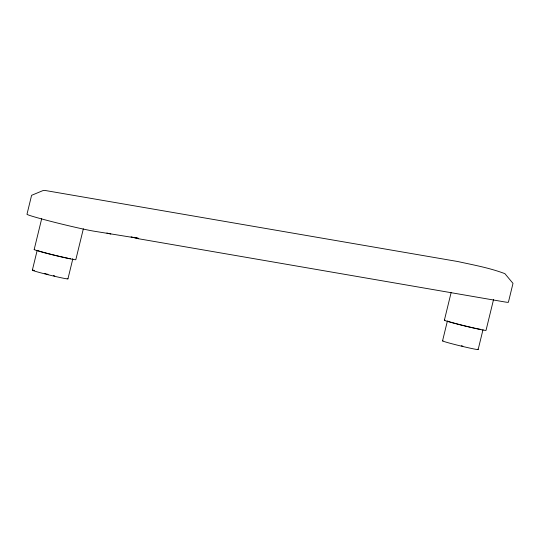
<?xml version="1.0" encoding="UTF-8"?>
<svg xmlns="http://www.w3.org/2000/svg" width="540" height="540" viewBox="0 0 540 540"><rect width="100%" height="100%" fill="white"/><g stroke="black" fill="none" stroke-linecap="round" stroke-linejoin="round"><path stroke-width="0.81" d="M34.169 249.554L41.695 218.687M32.339 270.216L37.199 250.283A18.333 0.675 13.7 0 0 37.915 250.641M67.945 278.856L72.806 258.923A18.333 0.675 13.7 0 1 72.313 258.977M83.356 228.791L75.83 259.652A21.445 0.783 13.7 0 1 52.785 254.867A21.445 0.783 13.7 0 1 34.749 249.487M138.281 238.707L504.05 301.826A36.383 1.337 13.7 0 0 508.403 302.245L513 283.385L504.887 273.659C489.753 267.914 473.553 264.992 457.738 261.522L45.002 190.451L43.247 190.472L31.597 195.318L27 214.184A36.484 1.337 13.7 0 0 52.859 221.873A36.484 1.337 13.7 0 0 93.569 231.113L138.368 238.349L138.281 238.707L131.099 236.804M444.38 320.22L451.116 292.599M442.55 340.882L447.41 320.949A18.333 0.675 13.7 0 0 450.009 321.928M478.157 349.515L483.017 329.582M493.567 299.457L486.041 330.318A21.445 0.783 13.7 0 1 462.996 325.532A21.445 0.783 13.7 0 1 444.96 320.146M53.366 275.636L54.776 275.96M461.336 345.782L462.868 346.147M46.602 273.989L48.047 274.361M134.379 237.296L138.368 238.349M106.873 232.997L110.822 234.036M44.624 273.463L45.88 273.8M70.632 258.741A18.333 0.675 13.7 0 1 68.668 258.377M67.898 258.221A18.333 0.675 13.7 0 1 40.433 251.458M39.798 251.262A18.333 0.675 13.7 0 1 38.414 250.817M67.23 278.498A18.333 0.675 13.7 0 1 50.571 275.332A18.333 0.675 13.7 0 1 32.832 270.162M33.264 270.209A18.333 0.675 13.7 0 1 34.506 270.398M480.843 329.407A18.333 0.675 13.7 0 1 474.485 328.118M473.823 327.969A18.333 0.675 13.7 0 1 456.685 323.798M455.882 323.588A18.333 0.675 13.7 0 1 450.644 322.117M477.441 349.164A18.333 0.675 13.7 0 1 460.782 345.998A18.333 0.675 13.7 0 1 443.043 340.821"/></g></svg>
